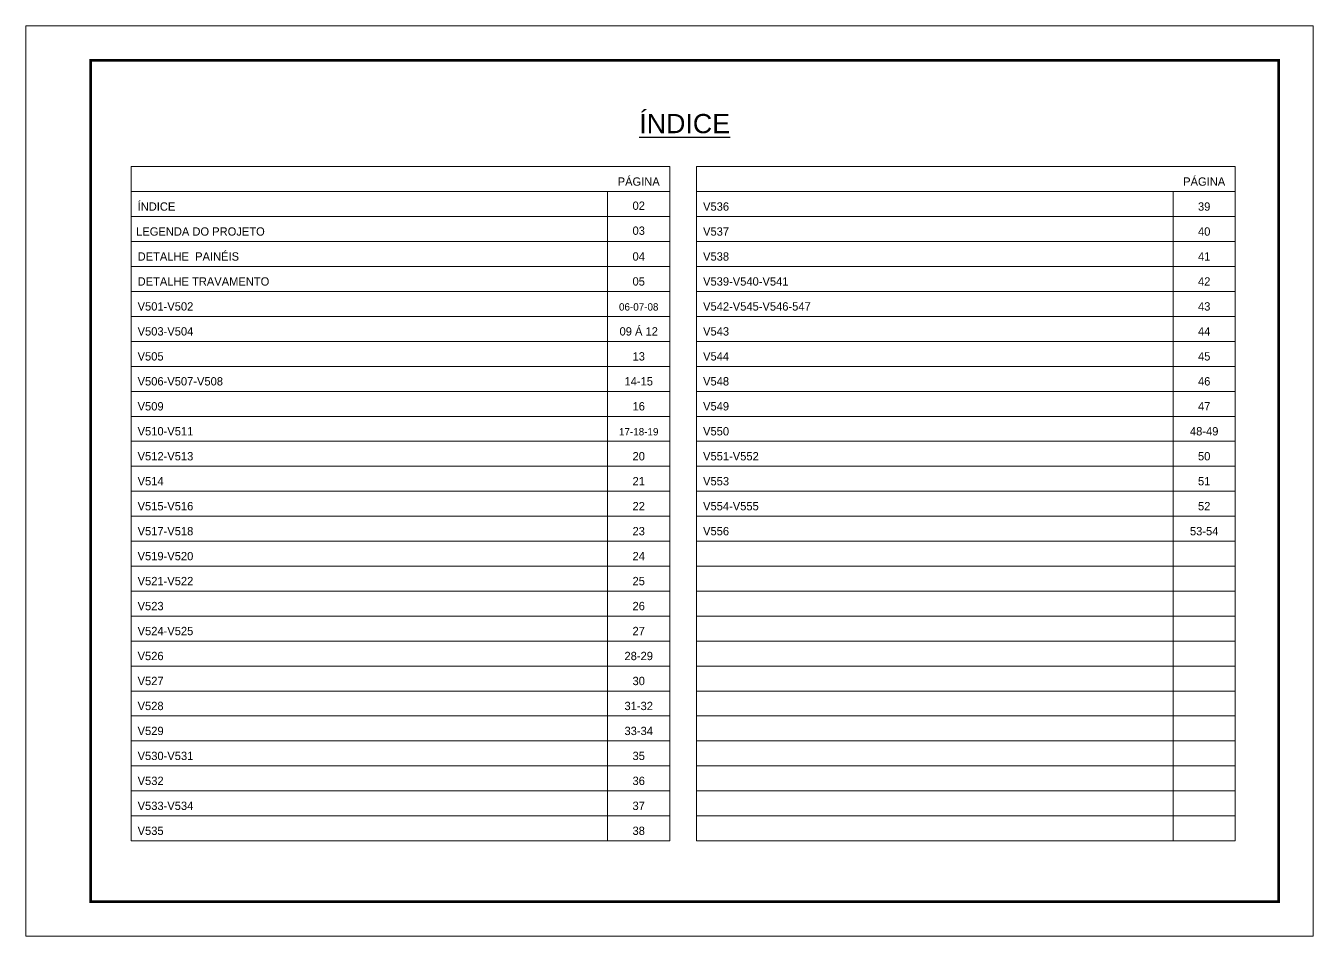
# Model space of a CAD drawing. Extents: x -21493 to -15213, y -12134 to 11887.
# Drawn here: x -19895 to -18410, y 10837 to 11887 of the extents above; entities that cross this region are included whole.
import ezdxf
from ezdxf.enums import TextEntityAlignment as Align

# ---------------------------------------------------------------- set-up
doc = ezdxf.new("R2010")
doc.units = 0
doc.layers.add('CARIMBO', color=255, linetype='Continuous', lineweight=9)
doc.layers.add('Folhas', color=255, linetype='Continuous', lineweight=9)
doc.styles.add('ARIAL', font='arial.ttf')
doc.styles.add('Tecnologia', font='')
doc.styles.get('Tecnologia').set_extended_font_data('Forgotten Futurist')

msp = doc.modelspace()

# ---------------------------------------------------------------- linework, layer by layer
at = {"layer": 'CARIMBO'}
for p, q in [((-19773.38, 11724.74), (-19152, 11724.74)), ((-19773.38, 11724.74), (-19152, 11724.74)), ((-19773.38, 11724.74), (-19773.38, 10947.25)), ((-19152, 11724.74), (-19152, 10947.25)), ((-19121.17, 11724.74), (-18499.79, 11724.74)), ((-19121.17, 11724.74), (-18499.79, 11724.74)), ((-19121.17, 11724.74), (-19121.17, 10947.25)), ((-18499.79, 11724.74), (-18499.79, 10947.25)), ((-19773.38, 11695.95), (-19152, 11695.95)), ((-19773.38, 11695.95), (-19152, 11695.95)), ((-19773.38, 11695.95), (-19152, 11695.95)), ((-19223.82, 11695.95), (-19223.82, 10947.25)), ((-19121.17, 11695.95), (-18499.79, 11695.95)), ((-19121.17, 11695.95), (-18499.79, 11695.95)), ((-19121.17, 11695.95), (-18499.79, 11695.95)), ((-18571.61, 11695.95), (-18571.61, 10947.25)), ((-19773.38, 11667.15), (-19152, 11667.15)), ((-19121.17, 11667.15), (-18499.79, 11667.15)), ((-19773.38, 11638.36), (-19152, 11638.36)), ((-19121.17, 11638.36), (-18499.79, 11638.36)), ((-19773.38, 11609.56), (-19152, 11609.56)), ((-19773.38, 11609.56), (-19152, 11609.56)), ((-19121.17, 11609.56), (-18499.79, 11609.56)), ((-19121.17, 11609.56), (-18499.79, 11609.56)), ((-19773.38, 11580.76), (-19152, 11580.76)), ((-19773.38, 11580.76), (-19152, 11580.76)), ((-19773.38, 11580.76), (-19152, 11580.76)), ((-19121.17, 11580.76), (-18499.79, 11580.76)), ((-19121.17, 11580.76), (-18499.79, 11580.76)), ((-19121.17, 11580.76), (-18499.79, 11580.76)), ((-19773.38, 11551.97), (-19152, 11551.97)), ((-19121.17, 11551.97), (-18499.79, 11551.97)), ((-19773.38, 11523.17), (-19152, 11523.17)), ((-19121.17, 11523.17), (-18499.79, 11523.17)), ((-19773.38, 11494.37), (-19152, 11494.37)), ((-19121.17, 11494.37), (-18499.79, 11494.37)), ((-19773.38, 11465.58), (-19152, 11465.58)), ((-19121.17, 11465.58), (-18499.79, 11465.58)), ((-19773.38, 11436.78), (-19152, 11436.78)), ((-19121.17, 11436.78), (-18499.79, 11436.78)), ((-19773.38, 11407.99), (-19152, 11407.99)), ((-19121.17, 11407.99), (-18499.79, 11407.99)), ((-19773.38, 11379.19), (-19152, 11379.19)), ((-19121.17, 11379.19), (-18499.79, 11379.19)), ((-19773.38, 11350.39), (-19152, 11350.39)), ((-19121.17, 11350.39), (-18499.79, 11350.39)), ((-19773.38, 11321.6), (-19152, 11321.6)), ((-19121.17, 11321.6), (-18499.79, 11321.6)), ((-19773.38, 11292.8), (-19152, 11292.8)), ((-19121.17, 11292.8), (-18499.79, 11292.8)), ((-19773.38, 11264), (-19152, 11264)), ((-19121.17, 11264), (-18499.79, 11264)), ((-19773.38, 11235.21), (-19152, 11235.21)), ((-19121.17, 11235.21), (-18499.79, 11235.21)), ((-19773.38, 11206.41), (-19152, 11206.41)), ((-19121.17, 11206.41), (-18499.79, 11206.41)), ((-19773.38, 11177.62), (-19152, 11177.62)), ((-19121.17, 11177.62), (-18499.79, 11177.62)), ((-19773.38, 11148.82), (-19152, 11148.82)), ((-19121.17, 11148.82), (-18499.79, 11148.82)), ((-19773.38, 11120.02), (-19152, 11120.02)), ((-19121.17, 11120.02), (-18499.79, 11120.02)), ((-19773.38, 11091.23), (-19152, 11091.23)), ((-19121.17, 11091.23), (-18499.79, 11091.23)), ((-19773.38, 11062.43), (-19152, 11062.43)), ((-19773.38, 11062.43), (-19152, 11062.43)), ((-19121.17, 11062.43), (-18499.79, 11062.43)), ((-19121.17, 11062.43), (-18499.79, 11062.43)), ((-19773.38, 11033.63), (-19152, 11033.63)), ((-19121.17, 11033.63), (-18499.79, 11033.63)), ((-19773.38, 11004.84), (-19152, 11004.84)), ((-19121.17, 11004.84), (-18499.79, 11004.84)), ((-19773.38, 10976.04), (-19152, 10976.04)), ((-19121.17, 10976.04), (-18499.79, 10976.04)), ((-19773.38, 10947.25), (-19152, 10947.25)), ((-19121.17, 10947.25), (-18499.79, 10947.25))]:
    msp.add_line(p, q, dxfattribs=at)
at = {"layer": 'Folhas'}
msp.add_lwpolyline([(-19894.91, 10837.23), (-18409.91, 10837.23), (-18409.91, 11887.23), (-19894.91, 11887.23)], close=True, dxfattribs=at)
at = {"layer": 'Folhas', "color": 30, "const_width": 3}
msp.add_lwpolyline([(-19819.91, 10877.23), (-18449.91, 10877.23), (-18449.91, 11847.23), (-19819.91, 11847.23)], close=True, dxfattribs=at)

# ---------------------------------------------------------------- texts
at = {"color": 0, "linetype": 'Continuous', "ltscale": 5, "style": 'ARIAL'}
msp.add_text('%%UÍNDICE', height=22.118, dxfattribs=at).set_placement((-19134.91, 11763.36), align=Align.CENTER)
at = {"layer": 'CARIMBO', "style": 'Tecnologia'}
for s, height, p in [('PÁGINA', 9.599, (-19187.91, 11702.75)), ('PÁGINA', 9.599, (-18535.7, 11702.75)), ('02', 9.599, (-19187.91, 11674.92)), ('39', 9.599, (-18535.7, 11673.96)), ('03', 9.599, (-19187.91, 11646.13)), ('40', 9.599, (-18535.7, 11645.16)), ('04', 9.599, (-19187.91, 11616.37)), ('41', 9.599, (-18535.7, 11616.37)), ('05', 9.599, (-19187.91, 11587.57)), ('42', 9.599, (-18535.7, 11587.57)), ('43', 9.599, (-18535.7, 11558.77)), ('06-07-08', 8.5, (-19187.91, 11558.77)), ('09 Á 12', 9.599, (-19187.91, 11529.98)), ('44', 9.599, (-18535.7, 11529.98)), ('13', 9.599, (-19187.91, 11501.18)), ('45', 9.599, (-18535.7, 11501.18)), ('14-15', 9.599, (-19187.91, 11472.39)), ('46', 9.599, (-18535.7, 11472.39)), ('16', 9.599, (-19187.91, 11443.59)), ('47', 9.599, (-18535.7, 11443.59)), ('17-18-19', 8.5, (-19187.91, 11414.79)), ('48-49', 9.599, (-18535.7, 11414.79)), ('20', 9.599, (-19187.91, 11386)), ('50', 9.599, (-18535.7, 11386)), ('21', 9.599, (-19187.91, 11357.2)), ('51', 9.599, (-18535.7, 11357.2)), ('22', 9.599, (-19187.91, 11328.4)), ('52', 9.599, (-18535.7, 11328.4)), ('23', 9.599, (-19187.91, 11299.61)), ('53-54', 9.599, (-18535.7, 11299.61)), ('24', 9.599, (-19187.91, 11270.81)), ('25', 9.599, (-19187.91, 11242.02)), ('26', 9.599, (-19187.91, 11213.22)), ('27', 9.599, (-19187.91, 11184.42)), ('28-29', 9.599, (-19187.91, 11155.63)), ('30', 9.599, (-19187.91, 11126.83)), ('31-32', 9.599, (-19187.91, 11098.03)), ('33-34', 9.599, (-19187.91, 11069.24)), ('35', 9.599, (-19187.91, 11040.44)), ('36', 9.599, (-19187.91, 11011.65)), ('37', 9.599, (-19187.91, 10982.85)), ('38', 9.599, (-19187.91, 10954.05))]:
    msp.add_text(s, height=height, dxfattribs=at).set_placement(p, align=Align.CENTER)
for s, height, p in [('ÍNDICE', 9.599, (-19765.88, 11673.96)), ('V536', 9.599, (-19113.68, 11673.96)), ('LEGENDA DO PROJETO', 9.5987, (-19767.59, 11645.16)), ('V537', 9.599, (-19113.68, 11645.16)), ('DETALHE  PAINÉIS', 9.5987, (-19765.88, 11616.37)), ('V538', 9.599, (-19113.68, 11616.37)), ('DETALHE TRAVAMENTO', 9.5987, (-19765.88, 11587.57)), ('V539-V540-V541', 9.5987, (-19113.68, 11587.57)), ('V501-V502', 9.599, (-19765.88, 11558.77)), ('V542-V545-V546-547', 9.5987, (-19113.68, 11558.77)), ('V503-V504', 9.599, (-19765.88, 11529.98)), ('V543', 9.599, (-19113.68, 11529.98)), ('V505', 9.599, (-19765.88, 11501.18)), ('V544', 9.599, (-19113.68, 11501.18)), ('V506-V507-V508', 9.5987, (-19765.88, 11472.39)), ('V548', 9.599, (-19113.68, 11472.39)), ('V509', 9.599, (-19765.88, 11443.59)), ('V549', 9.599, (-19113.68, 11443.59)), ('V510-V511', 9.599, (-19765.88, 11414.79)), ('V550', 9.599, (-19113.68, 11414.79)), ('V512-V513', 9.599, (-19765.88, 11386)), ('V551-V552', 9.599, (-19113.68, 11386)), ('V514', 9.599, (-19765.88, 11357.2)), ('V553', 9.599, (-19113.68, 11357.2)), ('V515-V516', 9.599, (-19765.88, 11328.4)), ('V554-V555', 9.599, (-19113.68, 11328.4)), ('V517-V518', 9.599, (-19765.88, 11299.61)), ('V556', 9.599, (-19113.68, 11299.61)), ('V519-V520', 9.599, (-19765.88, 11270.81)), ('V521-V522', 9.599, (-19765.88, 11242.02)), ('V523', 9.599, (-19765.88, 11213.22)), ('V524-V525', 9.599, (-19765.88, 11184.42)), ('V526', 9.599, (-19765.88, 11155.63)), ('V527', 9.599, (-19765.88, 11126.83)), ('V528', 9.599, (-19765.88, 11098.03)), ('V529', 9.599, (-19765.88, 11069.24)), ('V530-V531', 9.599, (-19765.88, 11040.44)), ('V532', 9.599, (-19765.88, 11011.65)), ('V533-V534', 9.599, (-19765.88, 10982.85)), ('V535', 9.599, (-19765.88, 10954.05))]:
    msp.add_text(s, height=height, dxfattribs=at).set_placement(p)

doc.saveas('drawing.dxf')
